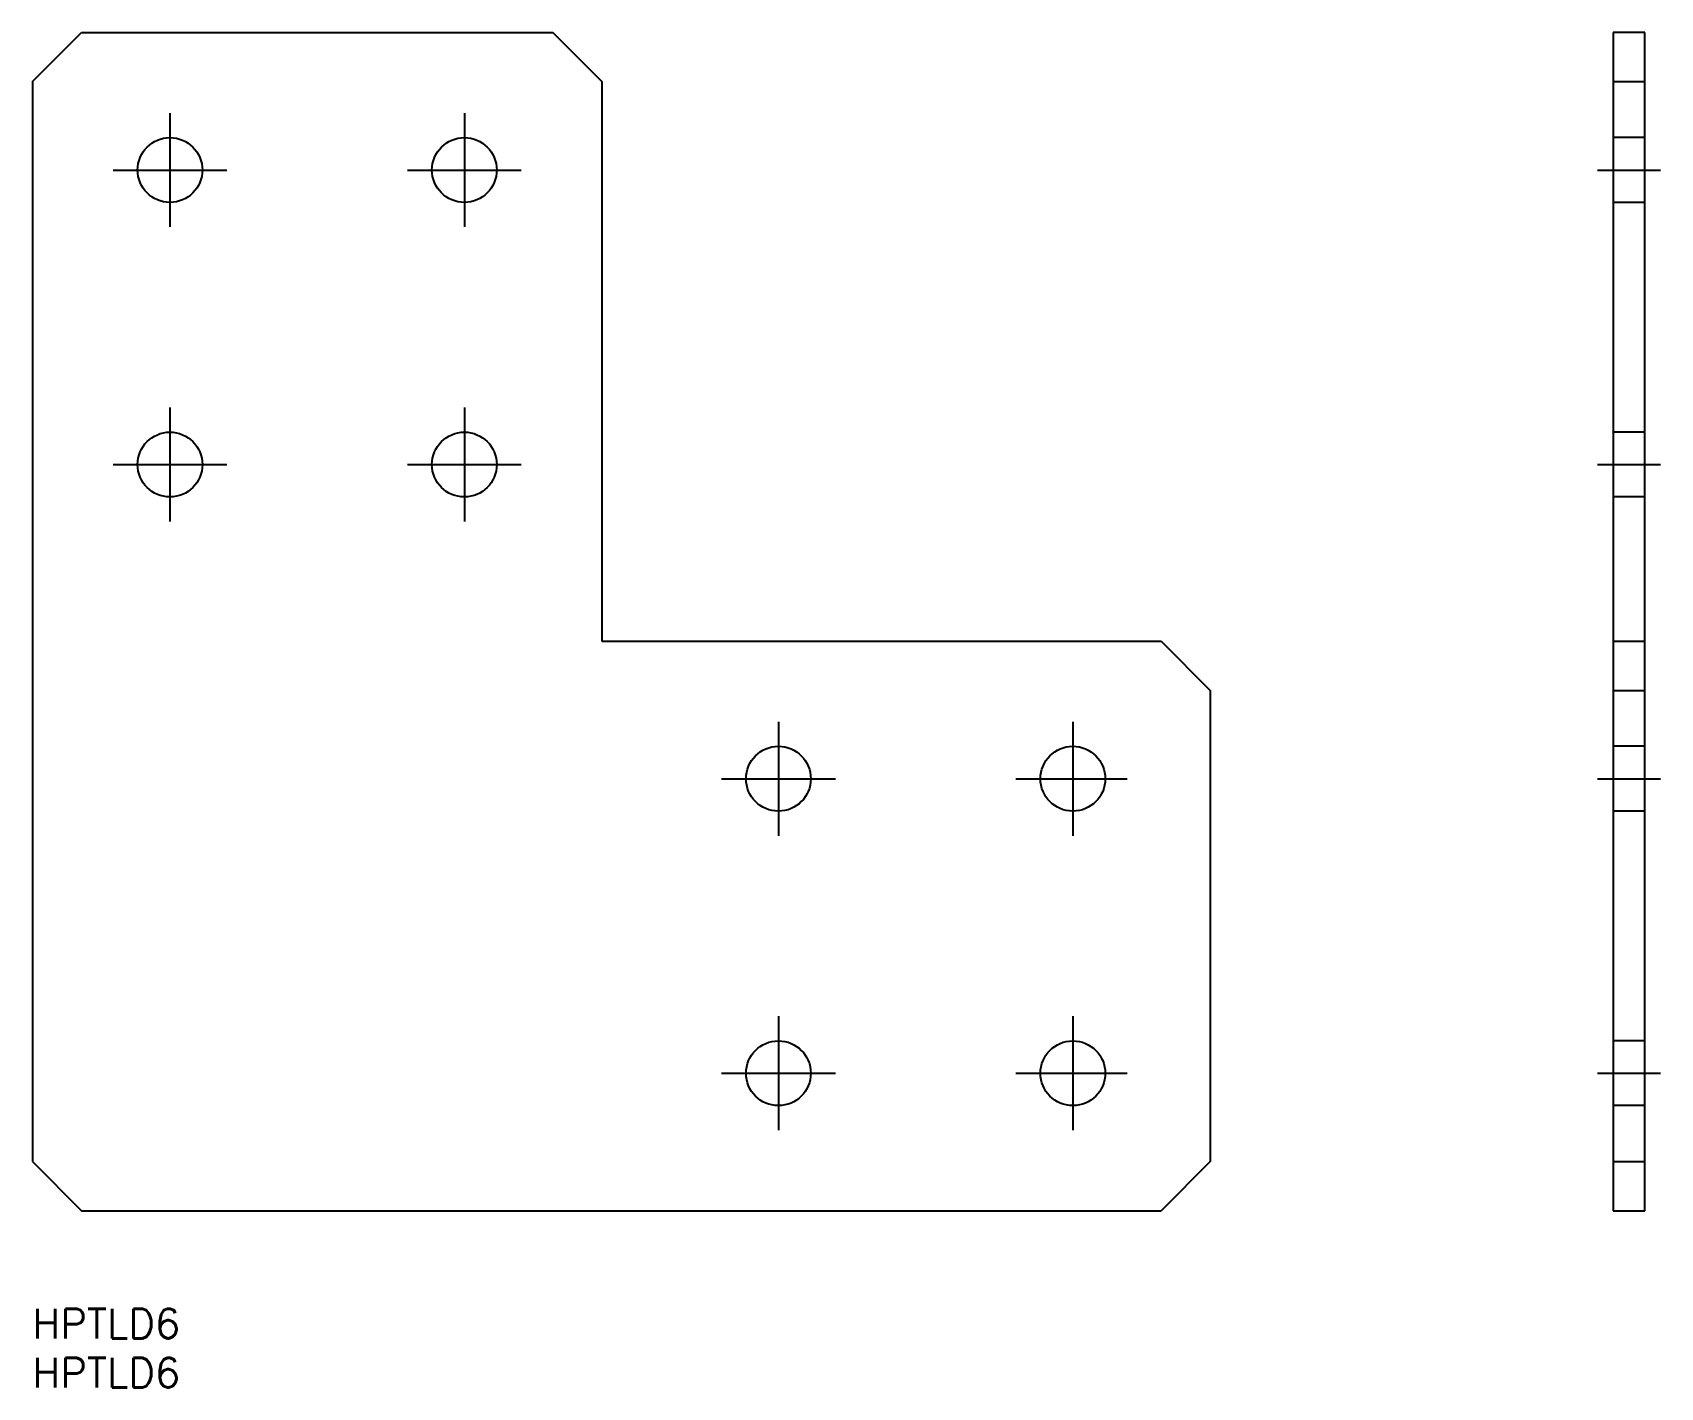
# Model space of a CAD drawing. Extents: x 0 to 166, y -8 to 130.
import ezdxf

# ---------------------------------------------------------------- set-up
doc = ezdxf.new("R2010")
doc.units = 0
doc.header["$LTSCALE"] = 0.5
doc.linetypes.add('CENTER', pattern=[50.8, 31.75, -6.35, 6.35, -6.35])
doc.linetypes.add('DASHED', pattern=[19.05, 12.7, -6.35])
for name, color, linetype in [('MSM_CENTER', 1, 'CENTER'), ('MSM_CONTINUOUS', 7, 'CONTINUOUS'), ('MSM_DASHED', 4, 'DASHED'), ('MSM_PART_NUMBER', 7, 'CONTINUOUS')]:
    doc.layers.add(name, color=color, linetype=linetype)
doc.styles.get("Standard").update_dxf_attribs({"font": 'txt.shx', "height": 3, "bigfont": 'bigfont.shx'})

# ---------------------------------------------------------------- blocks, each defined once
blk = doc.blocks.new('*U2')
at = {"layer": 'MSM_PART_NUMBER'}
blk.add_text('HPTLD6', height=3, dxfattribs=at).set_placement((0, -3))
blk = doc.blocks.new('*U3')
at = {"layer": 'MSM_PART_NUMBER'}
blk.add_text('HPTLD6', height=3, dxfattribs=at).set_placement((0, -8))

msp = doc.modelspace()

# ---------------------------------------------------------------- linework, layer by layer
at = {"layer": 'MSM_CENTER'}
for p, q in [((14, 121.8), (14, 110.2)), ((44, 121.8), (44, 110.2)), ((8.2, 116), (19.8, 116)), ((38.2, 116), (49.8, 116)), ((159.47, 116), (165.87, 116)), ((14, 91.8), (14, 80.2)), ((44, 91.8), (44, 80.2)), ((8.2, 86), (19.8, 86)), ((38.2, 86), (49.8, 86)), ((159.47, 86), (165.87, 86)), ((76, 59.8), (76, 48.2)), ((106, 59.8), (106, 48.2)), ((70.2, 54), (81.8, 54)), ((100.2, 54), (111.52, 54)), ((159.47, 54), (165.87, 54)), ((76, 29.8), (76, 18.2)), ((106, 29.8), (106, 18.2)), ((70.2, 24), (81.8, 24)), ((100.2, 24), (111.52, 24)), ((159.47, 24), (165.87, 24))]:
    msp.add_line(p, q, dxfattribs=at)
at = {"layer": 'MSM_CONTINUOUS'}
for p, q in [((0, 125), (5, 130)), ((5, 130), (53, 130)), ((53, 130), (58, 125)), ((161.07, 130), (161.07, 10)), ((164.27, 130), (161.07, 130)), ((164.27, 10), (164.27, 130)), ((0, 125), (0, 15)), ((58, 125), (58, 68)), ((161.07, 125), (164.27, 125)), ((0, 106.25), (0, 106.25)), ((0, 85.5), (0, 85.5)), ((58, 68), (115, 68)), ((115, 68), (120, 63)), ((161.07, 68), (164.27, 68)), ((120, 63), (120, 15)), ((161.07, 63), (164.27, 63)), ((0, 15), (5, 10)), ((120, 15), (115, 10)), ((161.07, 15), (164.27, 15)), ((5, 10), (115, 10)), ((161.07, 10), (164.27, 10))]:
    msp.add_line(p, q, dxfattribs=at)
for centre in [(14, 116), (44, 116), (14, 86), (44, 86), (76, 54), (106, 54), (76, 24), (106, 24)]:
    msp.add_circle(centre, 3.3, dxfattribs=at)
at = {"layer": 'MSM_DASHED'}
for p, q in [((164.27, 119.3), (161.07, 119.3)), ((164.27, 112.7), (161.07, 112.7)), ((164.27, 89.3), (161.07, 89.3)), ((164.27, 82.7), (161.07, 82.7)), ((164.27, 57.3), (161.07, 57.3)), ((164.27, 50.7), (161.07, 50.7)), ((164.27, 27.3), (161.07, 27.3)), ((164.27, 20.7), (161.07, 20.7))]:
    msp.add_line(p, q, dxfattribs=at)

# ---------------------------------------------------------------- block references
at = {"layer": 'MSM_CONTINUOUS'}
for name in ['*U2', '*U3']:
    msp.add_blockref(name, (0, 0), dxfattribs=at)

doc.saveas('drawing.dxf')
